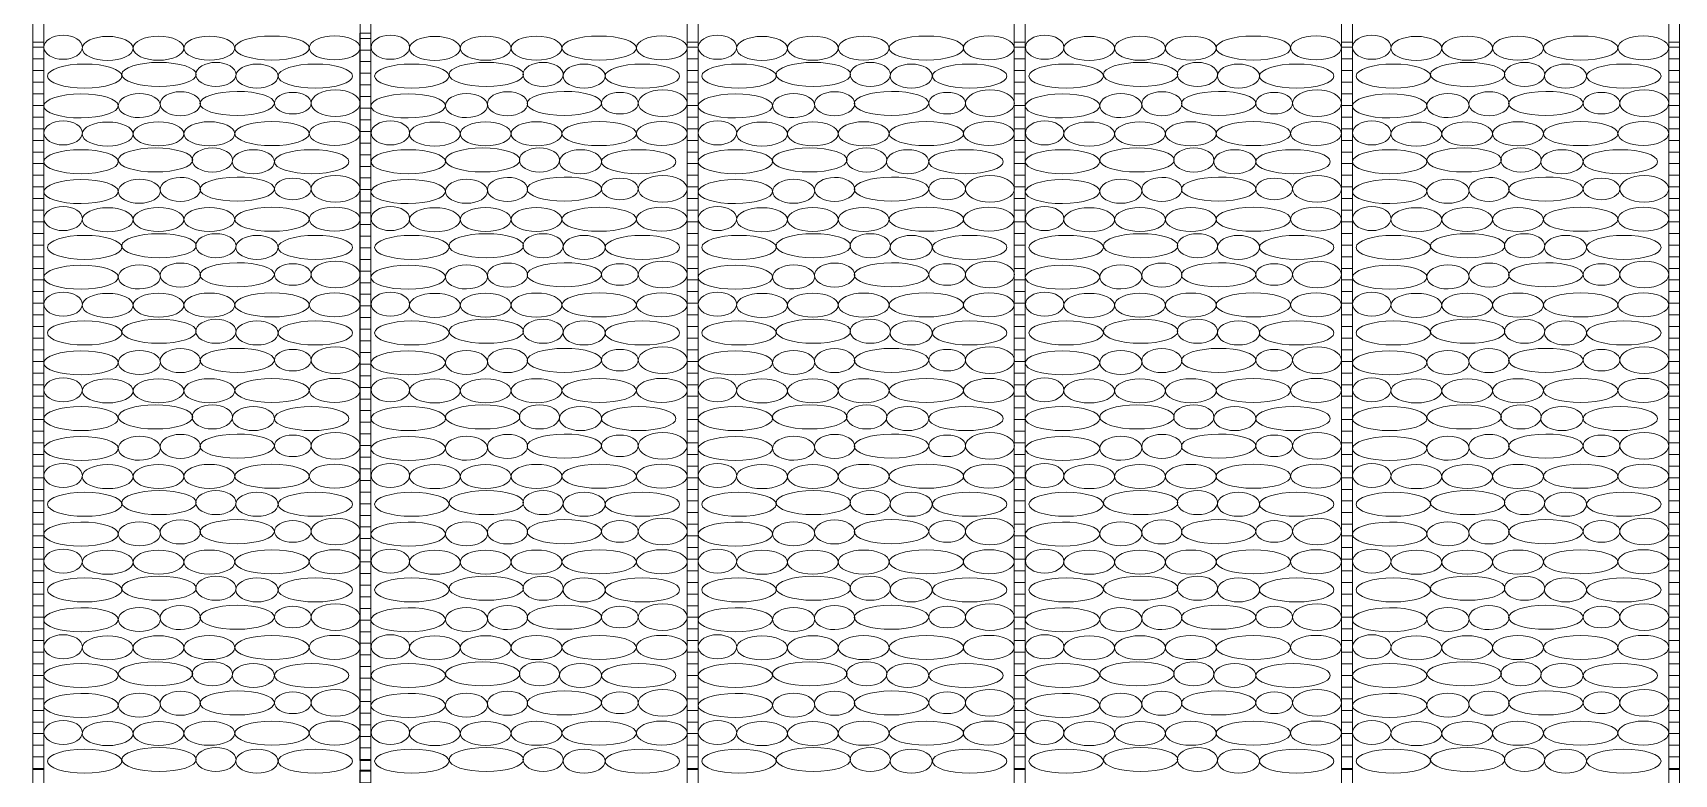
# Model space of a CAD drawing. Header units: inches. Extents: x 523 to 1492, y 69 to 539.
# Drawn here: x 626.44 to 635.4, y 276.39 to 280.43 of the extents above; entities that cross this region are included whole.
import ezdxf

# ---------------------------------------------------------------- set-up
doc = ezdxf.new("R2010")
doc.units = ezdxf.units.IN
doc.header["$MEASUREMENT"] = 0
pattern_1 = [(0, (17.8616, 0.25796), (1e-16, 0.3175), [])]

# ---------------------------------------------------------------- blocks, each defined once
blk = doc.blocks.new('Бут.полосы')
at = {"linetype": 'ByBlock', "lineweight": 15}
h = blk.add_hatch(dxfattribs=at)
h.set_pattern_fill('ANSI31', color=22, scale=0.1, angle=315, style=0)
h.set_pattern_definition(pattern_1)
h.paths.add_polyline_path([(1973.124, -4715.334), (1972.824, -4715.334), (1972.824, -4735.189), (1973.124, -4735.189)])
h = blk.add_hatch(dxfattribs=at)
h.set_pattern_fill('ANSI31', color=22, scale=0.1, angle=315, style=0)
h.set_pattern_definition([(0, (26.79356, 0.01436), (1e-16, 0.3175), [])])
h.paths.add_polyline_path([(1982.056, -4715.577), (1981.756, -4715.577), (1981.756, -4735.433), (1982.056, -4735.433)])
h = blk.add_hatch(dxfattribs=at)
h.set_pattern_fill('ANSI31', color=22, scale=0.1, angle=315, style=0)
h.set_pattern_definition([(0, (35.7254, 0.01436), (1e-16, 0.3175), [])])
h.paths.add_polyline_path([(1990.988, -4715.577), (1990.688, -4715.577), (1990.688, -4735.433), (1990.988, -4735.433)])
h = blk.add_hatch(dxfattribs=at)
h.set_pattern_fill('ANSI31', color=22, scale=0.1, angle=315, style=0)
h.set_pattern_definition([(0, (44.6572, 0.01436), (1e-16, 0.3175), [])])
h.paths.add_polyline_path([(1999.92, -4715.577), (1999.62, -4715.577), (1999.62, -4735.433), (1999.92, -4735.433)])
h = blk.add_hatch(dxfattribs=at)
h.set_pattern_fill('ANSI31', color=22, scale=0.1, angle=315, style=0)
h.set_pattern_definition([(0, (53.58904, 0.01436), (1e-16, 0.3175), [])])
h.paths.add_polyline_path([(2008.852, -4715.577), (2008.552, -4715.577), (2008.552, -4735.433), (2008.852, -4735.433)])
h = blk.add_hatch(dxfattribs=at)
h.set_pattern_fill('ANSI31', color=22, scale=0.1, angle=315, style=0)
h.set_pattern_definition([(0, (62.52087, 0.01436), (1e-16, 0.3175), [])])
h.paths.add_polyline_path([(2017.784, -4715.577), (2017.484, -4715.577), (2017.484, -4735.433), (2017.784, -4735.433)])
h = blk.add_hatch(dxfattribs=at)
h.set_pattern_fill('ANSI31', color=22, scale=0.1, angle=315, style=0)
h.set_pattern_definition(pattern_1)
h.paths.add_polyline_path([(1973.124, -4735.447), (1972.824, -4735.447), (1972.824, -4755.303), (1973.124, -4755.303)])
at = {"color": 7, "linetype": 'ByBlock', "lineweight": 15}
for points in [[(1973.124, -4775.784), (1981.756, -4775.784), (1981.756, -4691.934), (1973.124, -4691.934)], [(1982.056, -4776.027), (1990.688, -4776.027), (1990.688, -4691.934), (1982.056, -4691.934)], [(1990.988, -4776.027), (1999.62, -4776.027), (1999.62, -4691.934), (1990.988, -4691.934)], [(1999.92, -4776.027), (2008.552, -4776.027), (2008.552, -4691.934), (1999.92, -4691.934)], [(2008.852, -4776.027), (2017.484, -4776.027), (2017.484, -4691.934), (2008.852, -4691.934)], [(2017.784, -4776.027), (2026.416, -4776.027), (2026.416, -4691.934), (2017.784, -4691.934)]]:
    blk.add_lwpolyline(points, close=True, dxfattribs=at)
at = {"color": 22, "linetype": 'ByBlock', "lineweight": 15}
for points in [[(1973.124, -4715.334), (1972.824, -4715.334), (1972.824, -4735.189), (1973.124, -4735.189)], [(1982.056, -4715.577), (1981.756, -4715.577), (1981.756, -4735.433), (1982.056, -4735.433)], [(1990.988, -4715.577), (1990.688, -4715.577), (1990.688, -4735.433), (1990.988, -4735.433)], [(1999.92, -4715.577), (1999.62, -4715.577), (1999.62, -4735.433), (1999.92, -4735.433)], [(2008.852, -4715.577), (2008.552, -4715.577), (2008.552, -4735.433), (2008.852, -4735.433)], [(2017.784, -4715.577), (2017.484, -4715.577), (2017.484, -4735.433), (2017.784, -4735.433)], [(1973.124, -4735.447), (1972.824, -4735.447), (1972.824, -4755.303), (1973.124, -4755.303)]]:
    blk.add_lwpolyline(points, close=True, dxfattribs=at)
at = {"color": 253, "linetype": 'ByBlock', "lineweight": 15}
for centre, major_axis, ratio in [((1973.652, -4715.72), (-0.525, 0), 0.625314), ((1974.867, -4715.751), (0.694, 0), 0.47197), ((1976.255, -4715.747), (0.694, 0), 0.47197), ((1977.643, -4715.744), (0.694, 0), 0.47197), ((1979.353, -4715.741), (1.016, 0), 0.322367), ((1981.063, -4715.737), (0.694, 0), 0.47197), ((1982.584, -4715.72), (-0.525, 0), 0.625314), ((1983.799, -4715.751), (0.694, 0), 0.47197), ((1985.187, -4715.747), (0.694, 0), 0.47197), ((1986.575, -4715.744), (0.694, 0), 0.47197), ((1988.285, -4715.741), (1.016, 0), 0.322367), ((1989.994, -4715.737), (0.694, 0), 0.47197), ((1991.516, -4715.72), (-0.525, 0), 0.625314), ((1992.731, -4715.751), (0.694, 0), 0.47197), ((1994.119, -4715.747), (0.694, 0), 0.47197), ((1995.507, -4715.744), (0.694, 0), 0.47197), ((1997.216, -4715.741), (1.016, 0), 0.322367), ((1998.926, -4715.737), (0.694, 0), 0.47197), ((2000.448, -4715.72), (-0.525, 0), 0.625314), ((2001.663, -4715.751), (0.694, 0), 0.47197), ((2003.051, -4715.747), (0.694, 0), 0.47197), ((2004.438, -4715.744), (0.694, 0), 0.47197), ((2006.148, -4715.741), (1.016, 0), 0.322367), ((2007.858, -4715.737), (0.694, 0), 0.47197), ((2018.311, -4715.72), (-0.525, 0), 0.625314), ((2019.527, -4715.751), (0.694, 0), 0.47197), ((2020.914, -4715.747), (0.694, 0), 0.47197), ((2022.302, -4715.744), (0.694, 0), 0.47197), ((2024.012, -4715.741), (1.016, 0), 0.322367), ((2025.722, -4715.737), (0.694, 0), 0.47197), ((1974.239, -4716.506), (1.016, 0), 0.322367), ((1976.271, -4716.461), (1.016, 0), 0.322367), ((1977.823, -4716.461), (0.549, 0), 0.596748), ((1980.534, -4716.506), (1.016, 0), 0.322367), ((1983.171, -4716.506), (1.016, 0), 0.322367), ((1985.203, -4716.461), (1.016, 0), 0.322367), ((1986.755, -4716.461), (0.549, 0), 0.596748), ((1989.466, -4716.506), (1.016, 0), 0.322367), ((1992.103, -4716.506), (1.016, 0), 0.322367), ((1994.135, -4716.461), (1.016, 0), 0.322367), ((1995.687, -4716.461), (0.549, 0), 0.596748), ((1998.397, -4716.506), (1.016, 0), 0.322367), ((2001.035, -4716.506), (1.016, 0), 0.322367), ((2003.067, -4716.461), (1.016, 0), 0.322367), ((2004.619, -4716.461), (0.549, 0), 0.596748), ((2007.329, -4716.506), (1.016, 0), 0.322367), ((2018.899, -4716.506), (1.016, 0), 0.322367), ((2020.931, -4716.461), (1.016, 0), 0.322367), ((2022.482, -4716.461), (0.549, 0), 0.596748), ((2025.193, -4716.506), (1.016, 0), 0.322367), ((1975.732, -4717.312), (0.575, 0.003), 0.569135), ((1979.921, -4717.247), (-0.502, 0), 0.586261), ((1981.09, -4717.247), (-0.667, 0), 0.543772), ((1984.664, -4717.312), (0.575, 0.003), 0.569135), ((1988.853, -4717.247), (-0.502, 0), 0.586261), ((1990.022, -4717.247), (-0.667, 0), 0.543772), ((1993.595, -4717.312), (0.575, 0.003), 0.569135), ((1997.784, -4717.247), (-0.502, 0), 0.586261), ((1998.953, -4717.247), (-0.667, 0), 0.543772), ((2002.527, -4717.312), (0.575, 0.003), 0.569135), ((2006.716, -4717.247), (-0.502, 0), 0.586261), ((2007.885, -4717.247), (-0.667, 0), 0.543772), ((2020.391, -4717.312), (0.575, 0.003), 0.569135), ((2024.58, -4717.247), (-0.502, 0), 0.586261), ((2025.749, -4717.247), (-0.667, 0), 0.543772), ((1973.652, -4718.057), (-0.525, 0), 0.625314), ((1974.867, -4718.088), (0.694, 0), 0.47197), ((1976.255, -4718.084), (0.694, 0), 0.47197), ((1977.643, -4718.08), (0.694, 0), 0.47197), ((1979.353, -4718.077), (1.016, 0), 0.322367), ((1981.063, -4718.074), (0.694, 0), 0.47197), ((1982.584, -4718.057), (-0.525, 0), 0.625314), ((1983.799, -4718.088), (0.694, 0), 0.47197), ((1985.187, -4718.084), (0.694, 0), 0.47197), ((1986.575, -4718.08), (0.694, 0), 0.47197), ((1988.285, -4718.077), (1.016, 0), 0.322367), ((1989.994, -4718.074), (0.694, 0), 0.47197), ((1991.516, -4718.057), (-0.525, 0), 0.625314), ((1992.731, -4718.088), (0.694, 0), 0.47197), ((1994.119, -4718.084), (0.694, 0), 0.47197), ((1995.507, -4718.08), (0.694, 0), 0.47197), ((1997.216, -4718.077), (1.016, 0), 0.322367), ((1998.926, -4718.074), (0.694, 0), 0.47197), ((2000.448, -4718.057), (-0.525, 0), 0.625314), ((2001.663, -4718.088), (0.694, 0), 0.47197), ((2003.051, -4718.084), (0.694, 0), 0.47197), ((2004.438, -4718.08), (0.694, 0), 0.47197), ((2006.148, -4718.077), (1.016, 0), 0.322367), ((2007.858, -4718.074), (0.694, 0), 0.47197), ((2018.311, -4718.057), (-0.525, 0), 0.625314), ((2019.527, -4718.088), (0.694, 0), 0.47197), ((2020.914, -4718.084), (0.694, 0), 0.47197), ((2022.302, -4718.08), (0.694, 0), 0.47197), ((2024.012, -4718.077), (1.016, 0), 0.322367), ((2025.722, -4718.074), (0.694, 0), 0.47197), ((1974.141, -4718.843), (1.016, 0), 0.322367), ((1976.173, -4718.797), (1.016, 0), 0.322367), ((1977.724, -4718.797), (0.549, 0), 0.596748), ((1980.435, -4718.843), (1.016, 0), 0.322367), ((1983.072, -4718.843), (1.016, 0), 0.322367), ((1985.104, -4718.797), (1.016, 0), 0.322367), ((1986.656, -4718.797), (0.549, 0), 0.596748), ((1989.367, -4718.843), (1.016, 0), 0.322367), ((1992.004, -4718.843), (1.016, 0), 0.322367), ((1994.036, -4718.797), (1.016, 0), 0.322367), ((1995.588, -4718.797), (0.549, 0), 0.596748), ((1998.299, -4718.843), (1.016, 0), 0.322367), ((2000.936, -4718.843), (1.016, 0), 0.322367), ((2002.968, -4718.797), (1.016, 0), 0.322367), ((2004.52, -4718.797), (0.549, 0), 0.596748), ((2007.23, -4718.843), (1.016, 0), 0.322367), ((2018.8, -4718.843), (1.016, 0), 0.322367), ((2020.832, -4718.797), (1.016, 0), 0.322367), ((2022.384, -4718.797), (0.549, 0), 0.596748), ((2025.094, -4718.843), (1.016, 0), 0.322367), ((1975.732, -4719.651), (0.575, 0.003), 0.569135), ((1979.921, -4719.586), (-0.502, 0), 0.586261), ((1981.09, -4719.586), (-0.667, 0), 0.543772), ((1984.664, -4719.651), (0.575, 0.003), 0.569135), ((1988.853, -4719.586), (-0.502, 0), 0.586261), ((1990.022, -4719.586), (-0.667, 0), 0.543772), ((1993.595, -4719.651), (0.575, 0.003), 0.569135), ((1997.784, -4719.586), (-0.502, 0), 0.586261), ((1998.953, -4719.586), (-0.667, 0), 0.543772), ((2002.527, -4719.651), (0.575, 0.003), 0.569135), ((2006.716, -4719.586), (-0.502, 0), 0.586261), ((2007.885, -4719.586), (-0.667, 0), 0.543772), ((2020.391, -4719.651), (0.575, 0.003), 0.569135), ((2024.58, -4719.586), (-0.502, 0), 0.586261), ((2025.749, -4719.586), (-0.667, 0), 0.543772), ((1973.652, -4720.396), (-0.525, 0), 0.625314), ((1974.867, -4720.427), (0.694, 0), 0.47197), ((1976.255, -4720.423), (0.694, 0), 0.47197), ((1977.643, -4720.419), (0.694, 0), 0.47197), ((1979.353, -4720.416), (1.016, 0), 0.322367), ((1981.063, -4720.413), (0.694, 0), 0.47197), ((1982.584, -4720.396), (-0.525, 0), 0.625314), ((1983.799, -4720.427), (0.694, 0), 0.47197), ((1985.187, -4720.423), (0.694, 0), 0.47197), ((1986.575, -4720.419), (0.694, 0), 0.47197), ((1988.285, -4720.416), (1.016, 0), 0.322367), ((1989.994, -4720.413), (0.694, 0), 0.47197), ((1991.516, -4720.396), (-0.525, 0), 0.625314), ((1992.731, -4720.427), (0.694, 0), 0.47197), ((1994.119, -4720.423), (0.694, 0), 0.47197), ((1995.507, -4720.419), (0.694, 0), 0.47197), ((1997.216, -4720.416), (1.016, 0), 0.322367), ((1998.926, -4720.413), (0.694, 0), 0.47197), ((2000.448, -4720.396), (-0.525, 0), 0.625314), ((2001.663, -4720.427), (0.694, 0), 0.47197), ((2003.051, -4720.423), (0.694, 0), 0.47197), ((2004.438, -4720.419), (0.694, 0), 0.47197), ((2006.148, -4720.416), (1.016, 0), 0.322367), ((2007.858, -4720.413), (0.694, 0), 0.47197), ((2018.311, -4720.396), (-0.525, 0), 0.625314), ((2019.527, -4720.427), (0.694, 0), 0.47197), ((2020.914, -4720.423), (0.694, 0), 0.47197), ((2022.302, -4720.419), (0.694, 0), 0.47197), ((2024.012, -4720.416), (1.016, 0), 0.322367), ((2025.722, -4720.413), (0.694, 0), 0.47197), ((1974.239, -4721.182), (1.016, 0), 0.322367), ((1976.271, -4721.136), (1.016, 0), 0.322367), ((1977.823, -4721.136), (0.549, 0), 0.596748), ((1980.534, -4721.182), (1.016, 0), 0.322367), ((1983.171, -4721.182), (1.016, 0), 0.322367), ((1985.203, -4721.136), (1.016, 0), 0.322367), ((1986.755, -4721.136), (0.549, 0), 0.596748), ((1989.466, -4721.182), (1.016, 0), 0.322367), ((1992.103, -4721.182), (1.016, 0), 0.322367), ((1994.135, -4721.136), (1.016, 0), 0.322367), ((1995.687, -4721.136), (0.549, 0), 0.596748), ((1998.397, -4721.182), (1.016, 0), 0.322367), ((2001.035, -4721.182), (1.016, 0), 0.322367), ((2003.067, -4721.136), (1.016, 0), 0.322367), ((2004.619, -4721.136), (0.549, 0), 0.596748), ((2007.329, -4721.182), (1.016, 0), 0.322367), ((2018.899, -4721.182), (1.016, 0), 0.322367), ((2020.931, -4721.136), (1.016, 0), 0.322367), ((2022.482, -4721.136), (0.549, 0), 0.596748), ((2025.193, -4721.182), (1.016, 0), 0.322367), ((1981.09, -4721.923), (-0.667, 0), 0.543772), ((1990.022, -4721.923), (-0.667, 0), 0.543772), ((1998.953, -4721.923), (-0.667, 0), 0.543772), ((2007.885, -4721.923), (-0.667, 0), 0.543772), ((2025.749, -4721.923), (-0.667, 0), 0.543772), ((1975.732, -4721.988), (0.575, 0.003), 0.569135), ((1979.921, -4721.923), (-0.502, 0), 0.586261), ((1984.664, -4721.988), (0.575, 0.003), 0.569135), ((1988.853, -4721.923), (-0.502, 0), 0.586261), ((1993.595, -4721.988), (0.575, 0.003), 0.569135), ((1997.784, -4721.923), (-0.502, 0), 0.586261), ((2002.527, -4721.988), (0.575, 0.003), 0.569135), ((2006.716, -4721.923), (-0.502, 0), 0.586261), ((2020.391, -4721.988), (0.575, 0.003), 0.569135), ((2024.58, -4721.923), (-0.502, 0), 0.586261), ((1973.652, -4722.733), (-0.525, 0), 0.625314), ((1974.867, -4722.764), (0.694, 0), 0.47197), ((1976.255, -4722.76), (0.694, 0), 0.47197), ((1977.643, -4722.756), (0.694, 0), 0.47197), ((1979.353, -4722.753), (1.016, 0), 0.322367), ((1981.063, -4722.749), (0.694, 0), 0.47197), ((1982.584, -4722.733), (-0.525, 0), 0.625314), ((1983.799, -4722.764), (0.694, 0), 0.47197), ((1985.187, -4722.76), (0.694, 0), 0.47197), ((1986.575, -4722.756), (0.694, 0), 0.47197), ((1988.285, -4722.753), (1.016, 0), 0.322367), ((1989.994, -4722.749), (0.694, 0), 0.47197), ((1991.516, -4722.733), (-0.525, 0), 0.625314), ((1992.731, -4722.764), (0.694, 0), 0.47197), ((1994.119, -4722.76), (0.694, 0), 0.47197), ((1995.507, -4722.756), (0.694, 0), 0.47197), ((1997.216, -4722.753), (1.016, 0), 0.322367), ((1998.926, -4722.749), (0.694, 0), 0.47197), ((2000.448, -4722.733), (-0.525, 0), 0.625314), ((2001.663, -4722.764), (0.694, 0), 0.47197), ((2003.051, -4722.76), (0.694, 0), 0.47197), ((2004.438, -4722.756), (0.694, 0), 0.47197), ((2006.148, -4722.753), (1.016, 0), 0.322367), ((2007.858, -4722.749), (0.694, 0), 0.47197), ((2018.311, -4722.733), (-0.525, 0), 0.625314), ((2019.527, -4722.764), (0.694, 0), 0.47197), ((2020.914, -4722.76), (0.694, 0), 0.47197), ((2022.302, -4722.756), (0.694, 0), 0.47197), ((2024.012, -4722.753), (1.016, 0), 0.322367), ((2025.722, -4722.749), (0.694, 0), 0.47197), ((1974.239, -4723.518), (1.016, 0), 0.322367), ((1976.271, -4723.473), (1.016, 0), 0.322367), ((1977.823, -4723.473), (0.549, 0), 0.596748), ((1980.534, -4723.518), (1.016, 0), 0.322367), ((1983.171, -4723.518), (1.016, 0), 0.322367), ((1985.203, -4723.473), (1.016, 0), 0.322367), ((1986.755, -4723.473), (0.549, 0), 0.596748), ((1989.466, -4723.518), (1.016, 0), 0.322367), ((1992.103, -4723.518), (1.016, 0), 0.322367), ((1994.135, -4723.473), (1.016, 0), 0.322367), ((1995.687, -4723.473), (0.549, 0), 0.596748), ((1998.397, -4723.518), (1.016, 0), 0.322367), ((2001.035, -4723.518), (1.016, 0), 0.322367), ((2003.067, -4723.473), (1.016, 0), 0.322367), ((2004.619, -4723.473), (0.549, 0), 0.596748), ((2007.329, -4723.518), (1.016, 0), 0.322367), ((2018.899, -4723.518), (1.016, 0), 0.322367), ((2020.931, -4723.473), (1.016, 0), 0.322367), ((2022.482, -4723.473), (0.549, 0), 0.596748), ((2025.193, -4723.518), (1.016, 0), 0.322367), ((1975.732, -4724.324), (0.575, 0.003), 0.569135), ((1979.921, -4724.259), (-0.502, 0), 0.586261), ((1981.09, -4724.259), (-0.667, 0), 0.543772), ((1984.664, -4724.324), (0.575, 0.003), 0.569135), ((1988.853, -4724.259), (-0.502, 0), 0.586261), ((1990.022, -4724.259), (-0.667, 0), 0.543772), ((1993.595, -4724.324), (0.575, 0.003), 0.569135), ((1997.784, -4724.259), (-0.502, 0), 0.586261), ((1998.953, -4724.259), (-0.667, 0), 0.543772), ((2002.527, -4724.324), (0.575, 0.003), 0.569135), ((2006.716, -4724.259), (-0.502, 0), 0.586261), ((2007.885, -4724.259), (-0.667, 0), 0.543772), ((2020.391, -4724.324), (0.575, 0.003), 0.569135), ((2024.58, -4724.259), (-0.502, 0), 0.586261), ((2025.749, -4724.259), (-0.667, 0), 0.543772), ((1973.652, -4725.069), (-0.525, 0), 0.625314), ((1974.867, -4725.1), (0.694, 0), 0.47197), ((1976.255, -4725.097), (0.694, 0), 0.47197), ((1977.643, -4725.093), (0.694, 0), 0.47197), ((1979.353, -4725.09), (1.016, 0), 0.322367), ((1981.063, -4725.086), (0.694, 0), 0.47197), ((1982.584, -4725.069), (-0.525, 0), 0.625314), ((1983.799, -4725.1), (0.694, 0), 0.47197), ((1985.187, -4725.097), (0.694, 0), 0.47197), ((1986.575, -4725.093), (0.694, 0), 0.47197), ((1988.285, -4725.09), (1.016, 0), 0.322367), ((1989.994, -4725.086), (0.694, 0), 0.47197), ((1991.516, -4725.069), (-0.525, 0), 0.625314), ((1992.731, -4725.1), (0.694, 0), 0.47197), ((1994.119, -4725.097), (0.694, 0), 0.47197), ((1995.507, -4725.093), (0.694, 0), 0.47197), ((1997.216, -4725.09), (1.016, 0), 0.322367), ((1998.926, -4725.086), (0.694, 0), 0.47197), ((2000.448, -4725.069), (-0.525, 0), 0.625314), ((2001.663, -4725.1), (0.694, 0), 0.47197), ((2003.051, -4725.097), (0.694, 0), 0.47197), ((2004.438, -4725.093), (0.694, 0), 0.47197), ((2006.148, -4725.09), (1.016, 0), 0.322367), ((2007.858, -4725.086), (0.694, 0), 0.47197), ((2018.311, -4725.069), (-0.525, 0), 0.625314), ((2019.527, -4725.1), (0.694, 0), 0.47197), ((2020.914, -4725.097), (0.694, 0), 0.47197), ((2022.302, -4725.093), (0.694, 0), 0.47197), ((2024.012, -4725.09), (1.016, 0), 0.322367), ((2025.722, -4725.086), (0.694, 0), 0.47197), ((1974.141, -4725.855), (1.016, 0), 0.322367), ((1976.173, -4725.81), (1.016, 0), 0.322367), ((1977.724, -4725.81), (0.549, 0), 0.596748), ((1980.435, -4725.855), (1.016, 0), 0.322367), ((1983.072, -4725.855), (1.016, 0), 0.322367), ((1985.104, -4725.81), (1.016, 0), 0.322367), ((1986.656, -4725.81), (0.549, 0), 0.596748), ((1989.367, -4725.855), (1.016, 0), 0.322367), ((1992.004, -4725.855), (1.016, 0), 0.322367), ((1994.036, -4725.81), (1.016, 0), 0.322367), ((1995.588, -4725.81), (0.549, 0), 0.596748), ((1998.299, -4725.855), (1.016, 0), 0.322367), ((2000.936, -4725.855), (1.016, 0), 0.322367), ((2002.968, -4725.81), (1.016, 0), 0.322367), ((2004.52, -4725.81), (0.549, 0), 0.596748), ((2007.23, -4725.855), (1.016, 0), 0.322367), ((2018.8, -4725.855), (1.016, 0), 0.322367), ((2020.832, -4725.81), (1.016, 0), 0.322367), ((2022.384, -4725.81), (0.549, 0), 0.596748), ((2025.094, -4725.855), (1.016, 0), 0.322367), ((1975.732, -4726.664), (0.575, 0.003), 0.569135), ((1979.921, -4726.598), (-0.502, 0), 0.586261), ((1981.09, -4726.598), (-0.667, 0), 0.543772), ((1984.664, -4726.664), (0.575, 0.003), 0.569135), ((1988.853, -4726.598), (-0.502, 0), 0.586261), ((1990.022, -4726.598), (-0.667, 0), 0.543772), ((1993.595, -4726.664), (0.575, 0.003), 0.569135), ((1997.784, -4726.598), (-0.502, 0), 0.586261), ((1998.953, -4726.598), (-0.667, 0), 0.543772), ((2002.527, -4726.664), (0.575, 0.003), 0.569135), ((2006.716, -4726.598), (-0.502, 0), 0.586261), ((2007.885, -4726.598), (-0.667, 0), 0.543772), ((2020.391, -4726.664), (0.575, 0.003), 0.569135), ((2024.58, -4726.598), (-0.502, 0), 0.586261), ((2025.749, -4726.598), (-0.667, 0), 0.543772), ((1973.652, -4727.408), (-0.525, 0), 0.625314), ((1974.867, -4727.439), (0.694, 0), 0.47197), ((1976.255, -4727.436), (0.694, 0), 0.47197), ((1977.643, -4727.432), (0.694, 0), 0.47197), ((1979.353, -4727.429), (1.016, 0), 0.322367), ((1981.063, -4727.425), (0.694, 0), 0.47197), ((1982.584, -4727.408), (-0.525, 0), 0.625314), ((1983.799, -4727.439), (0.694, 0), 0.47197), ((1985.187, -4727.436), (0.694, 0), 0.47197), ((1986.575, -4727.432), (0.694, 0), 0.47197), ((1988.285, -4727.429), (1.016, 0), 0.322367), ((1989.994, -4727.425), (0.694, 0), 0.47197), ((1991.516, -4727.408), (-0.525, 0), 0.625314), ((1992.731, -4727.439), (0.694, 0), 0.47197), ((1994.119, -4727.436), (0.694, 0), 0.47197), ((1995.507, -4727.432), (0.694, 0), 0.47197), ((1997.216, -4727.429), (1.016, 0), 0.322367), ((1998.926, -4727.425), (0.694, 0), 0.47197), ((2000.448, -4727.408), (-0.525, 0), 0.625314), ((2001.663, -4727.439), (0.694, 0), 0.47197), ((2003.051, -4727.436), (0.694, 0), 0.47197), ((2004.438, -4727.432), (0.694, 0), 0.47197), ((2006.148, -4727.429), (1.016, 0), 0.322367), ((2007.858, -4727.425), (0.694, 0), 0.47197), ((2018.311, -4727.408), (-0.525, 0), 0.625314), ((2019.527, -4727.439), (0.694, 0), 0.47197), ((2020.914, -4727.436), (0.694, 0), 0.47197), ((2022.302, -4727.432), (0.694, 0), 0.47197), ((2024.012, -4727.429), (1.016, 0), 0.322367), ((2025.722, -4727.425), (0.694, 0), 0.47197), ((1974.239, -4728.194), (1.016, 0), 0.322367), ((1976.271, -4728.149), (1.016, 0), 0.322367), ((1977.823, -4728.149), (0.549, 0), 0.596748), ((1980.534, -4728.194), (1.016, 0), 0.322367), ((1983.171, -4728.194), (1.016, 0), 0.322367), ((1985.203, -4728.149), (1.016, 0), 0.322367), ((1986.755, -4728.149), (0.549, 0), 0.596748), ((1989.466, -4728.194), (1.016, 0), 0.322367), ((1992.103, -4728.194), (1.016, 0), 0.322367), ((1994.135, -4728.149), (1.016, 0), 0.322367), ((1995.687, -4728.149), (0.549, 0), 0.596748), ((1998.397, -4728.194), (1.016, 0), 0.322367), ((2001.035, -4728.194), (1.016, 0), 0.322367), ((2003.067, -4728.149), (1.016, 0), 0.322367), ((2004.619, -4728.149), (0.549, 0), 0.596748), ((2007.329, -4728.194), (1.016, 0), 0.322367), ((2018.899, -4728.194), (1.016, 0), 0.322367), ((2020.931, -4728.149), (1.016, 0), 0.322367), ((2022.482, -4728.149), (0.549, 0), 0.596748), ((2025.193, -4728.194), (1.016, 0), 0.322367), ((1975.732, -4729), (0.575, 0.003), 0.569135), ((1979.921, -4728.935), (-0.502, 0), 0.586261), ((1981.09, -4728.935), (-0.667, 0), 0.543772), ((1984.664, -4729), (0.575, 0.003), 0.569135), ((1988.853, -4728.935), (-0.502, 0), 0.586261), ((1990.022, -4728.935), (-0.667, 0), 0.543772), ((1993.595, -4729), (0.575, 0.003), 0.569135), ((1997.784, -4728.935), (-0.502, 0), 0.586261), ((1998.953, -4728.935), (-0.667, 0), 0.543772), ((2002.527, -4729), (0.575, 0.003), 0.569135), ((2006.716, -4728.935), (-0.502, 0), 0.586261), ((2007.885, -4728.935), (-0.667, 0), 0.543772), ((2020.391, -4729), (0.575, 0.003), 0.569135), ((2024.58, -4728.935), (-0.502, 0), 0.586261), ((2025.749, -4728.935), (-0.667, 0), 0.543772), ((1973.652, -4729.745), (-0.525, 0), 0.625314), ((1974.867, -4729.776), (0.694, 0), 0.47197), ((1976.255, -4729.772), (0.694, 0), 0.47197), ((1977.643, -4729.769), (0.694, 0), 0.47197), ((1979.353, -4729.765), (1.016, 0), 0.322367), ((1981.063, -4729.762), (0.694, 0), 0.47197), ((1982.584, -4729.745), (-0.525, 0), 0.625314), ((1983.799, -4729.776), (0.694, 0), 0.47197), ((1985.187, -4729.772), (0.694, 0), 0.47197), ((1986.575, -4729.769), (0.694, 0), 0.47197), ((1988.285, -4729.765), (1.016, 0), 0.322367), ((1989.994, -4729.762), (0.694, 0), 0.47197), ((1991.516, -4729.745), (-0.525, 0), 0.625314), ((1992.731, -4729.776), (0.694, 0), 0.47197), ((1994.119, -4729.772), (0.694, 0), 0.47197), ((1995.507, -4729.769), (0.694, 0), 0.47197), ((1997.216, -4729.765), (1.016, 0), 0.322367), ((1998.926, -4729.762), (0.694, 0), 0.47197), ((2000.448, -4729.745), (-0.525, 0), 0.625314), ((2001.663, -4729.776), (0.694, 0), 0.47197), ((2003.051, -4729.772), (0.694, 0), 0.47197), ((2004.438, -4729.769), (0.694, 0), 0.47197), ((2006.148, -4729.765), (1.016, 0), 0.322367), ((2007.858, -4729.762), (0.694, 0), 0.47197), ((2018.311, -4729.745), (-0.525, 0), 0.625314), ((2019.527, -4729.776), (0.694, 0), 0.47197), ((2020.914, -4729.772), (0.694, 0), 0.47197), ((2022.302, -4729.769), (0.694, 0), 0.47197), ((2024.012, -4729.765), (1.016, 0), 0.322367), ((2025.722, -4729.762), (0.694, 0), 0.47197), ((1974.239, -4730.531), (1.016, 0), 0.322367), ((1976.271, -4730.486), (1.016, 0), 0.322367), ((1977.823, -4730.486), (0.549, 0), 0.596748), ((1980.534, -4730.531), (1.016, 0), 0.322367), ((1983.171, -4730.531), (1.016, 0), 0.322367), ((1985.203, -4730.486), (1.016, 0), 0.322367), ((1986.755, -4730.486), (0.549, 0), 0.596748), ((1989.466, -4730.531), (1.016, 0), 0.322367), ((1992.103, -4730.531), (1.016, 0), 0.322367), ((1994.135, -4730.486), (1.016, 0), 0.322367), ((1995.687, -4730.486), (0.549, 0), 0.596748), ((1998.397, -4730.531), (1.016, 0), 0.322367), ((2001.035, -4730.531), (1.016, 0), 0.322367), ((2003.067, -4730.486), (1.016, 0), 0.322367), ((2004.619, -4730.486), (0.549, 0), 0.596748), ((2007.329, -4730.531), (1.016, 0), 0.322367), ((2018.899, -4730.531), (1.016, 0), 0.322367), ((2020.931, -4730.486), (1.016, 0), 0.322367), ((2022.482, -4730.486), (0.549, 0), 0.596748), ((2025.193, -4730.531), (1.016, 0), 0.322367), ((1975.732, -4731.337), (0.575, 0.003), 0.569135), ((1979.921, -4731.272), (-0.502, 0), 0.586261), ((1981.09, -4731.272), (-0.667, 0), 0.543772), ((1984.664, -4731.337), (0.575, 0.003), 0.569135), ((1988.853, -4731.272), (-0.502, 0), 0.586261), ((1990.022, -4731.272), (-0.667, 0), 0.543772), ((1993.595, -4731.337), (0.575, 0.003), 0.569135), ((1997.784, -4731.272), (-0.502, 0), 0.586261), ((1998.953, -4731.272), (-0.667, 0), 0.543772), ((2002.527, -4731.337), (0.575, 0.003), 0.569135), ((2006.716, -4731.272), (-0.502, 0), 0.586261), ((2007.885, -4731.272), (-0.667, 0), 0.543772), ((2020.391, -4731.337), (0.575, 0.003), 0.569135), ((2024.58, -4731.272), (-0.502, 0), 0.586261), ((2025.749, -4731.272), (-0.667, 0), 0.543772), ((1973.652, -4732.082), (-0.525, 0), 0.625314), ((1974.867, -4732.113), (0.694, 0), 0.47197), ((1976.255, -4732.109), (0.694, 0), 0.47197), ((1977.643, -4732.105), (0.694, 0), 0.47197), ((1979.353, -4732.102), (1.016, 0), 0.322367), ((1981.063, -4732.098), (0.694, 0), 0.47197), ((1982.584, -4732.082), (-0.525, 0), 0.625314), ((1983.799, -4732.113), (0.694, 0), 0.47197), ((1985.187, -4732.109), (0.694, 0), 0.47197), ((1986.575, -4732.105), (0.694, 0), 0.47197), ((1988.285, -4732.102), (1.016, 0), 0.322367), ((1989.994, -4732.098), (0.694, 0), 0.47197), ((1991.516, -4732.082), (-0.525, 0), 0.625314), ((1992.731, -4732.113), (0.694, 0), 0.47197), ((1994.119, -4732.109), (0.694, 0), 0.47197), ((1995.507, -4732.105), (0.694, 0), 0.47197), ((1997.216, -4732.102), (1.016, 0), 0.322367), ((1998.926, -4732.098), (0.694, 0), 0.47197), ((2000.448, -4732.082), (-0.525, 0), 0.625314), ((2001.663, -4732.113), (0.694, 0), 0.47197), ((2003.051, -4732.109), (0.694, 0), 0.47197), ((2004.438, -4732.105), (0.694, 0), 0.47197), ((2006.148, -4732.102), (1.016, 0), 0.322367), ((2007.858, -4732.098), (0.694, 0), 0.47197), ((2018.311, -4732.082), (-0.525, 0), 0.625314), ((2019.527, -4732.113), (0.694, 0), 0.47197), ((2020.914, -4732.109), (0.694, 0), 0.47197), ((2022.302, -4732.105), (0.694, 0), 0.47197), ((2024.012, -4732.102), (1.016, 0), 0.322367), ((2025.722, -4732.098), (0.694, 0), 0.47197), ((1974.141, -4732.867), (1.016, 0), 0.322367), ((1976.173, -4732.822), (1.016, 0), 0.322367), ((1977.724, -4732.822), (0.549, 0), 0.596748), ((1980.435, -4732.867), (1.016, 0), 0.322367), ((1983.072, -4732.867), (1.016, 0), 0.322367), ((1985.104, -4732.822), (1.016, 0), 0.322367), ((1986.656, -4732.822), (0.549, 0), 0.596748), ((1989.367, -4732.867), (1.016, 0), 0.322367), ((1992.004, -4732.867), (1.016, 0), 0.322367), ((1994.036, -4732.822), (1.016, 0), 0.322367), ((1995.588, -4732.822), (0.549, 0), 0.596748), ((1998.299, -4732.867), (1.016, 0), 0.322367), ((2000.936, -4732.867), (1.016, 0), 0.322367), ((2002.968, -4732.822), (1.016, 0), 0.322367), ((2004.52, -4732.822), (0.549, 0), 0.596748), ((2007.23, -4732.867), (1.016, 0), 0.322367), ((2018.8, -4732.867), (1.016, 0), 0.322367), ((2020.832, -4732.822), (1.016, 0), 0.322367), ((2022.384, -4732.822), (0.549, 0), 0.596748), ((2025.094, -4732.867), (1.016, 0), 0.322367), ((1981.09, -4733.611), (-0.667, 0), 0.543772), ((1990.022, -4733.611), (-0.667, 0), 0.543772), ((1998.953, -4733.611), (-0.667, 0), 0.543772), ((2007.885, -4733.611), (-0.667, 0), 0.543772), ((2025.749, -4733.611), (-0.667, 0), 0.543772), ((1975.732, -4733.676), (0.575, 0.003), 0.569135), ((1979.921, -4733.611), (-0.502, 0), 0.586261), ((1984.664, -4733.676), (0.575, 0.003), 0.569135), ((1988.853, -4733.611), (-0.502, 0), 0.586261), ((1993.595, -4733.676), (0.575, 0.003), 0.569135), ((1997.784, -4733.611), (-0.502, 0), 0.586261), ((2002.527, -4733.676), (0.575, 0.003), 0.569135), ((2006.716, -4733.611), (-0.502, 0), 0.586261), ((2020.391, -4733.676), (0.575, 0.003), 0.569135), ((2024.58, -4733.611), (-0.502, 0), 0.586261), ((1973.652, -4734.421), (-0.525, 0), 0.625314), ((1974.867, -4734.452), (0.694, 0), 0.47197), ((1976.255, -4734.448), (0.694, 0), 0.47197), ((1977.643, -4734.444), (0.694, 0), 0.47197), ((1979.353, -4734.441), (1.016, 0), 0.322367), ((1981.063, -4734.438), (0.694, 0), 0.47197), ((1982.584, -4734.421), (-0.525, 0), 0.625314), ((1983.799, -4734.452), (0.694, 0), 0.47197), ((1985.187, -4734.448), (0.694, 0), 0.47197), ((1986.575, -4734.444), (0.694, 0), 0.47197), ((1988.285, -4734.441), (1.016, 0), 0.322367), ((1989.994, -4734.438), (0.694, 0), 0.47197), ((1991.516, -4734.421), (-0.525, 0), 0.625314), ((1992.731, -4734.452), (0.694, 0), 0.47197), ((1994.119, -4734.448), (0.694, 0), 0.47197), ((1995.507, -4734.444), (0.694, 0), 0.47197), ((1997.216, -4734.441), (1.016, 0), 0.322367), ((1998.926, -4734.438), (0.694, 0), 0.47197), ((2000.448, -4734.421), (-0.525, 0), 0.625314), ((2001.663, -4734.452), (0.694, 0), 0.47197), ((2003.051, -4734.448), (0.694, 0), 0.47197), ((2004.438, -4734.444), (0.694, 0), 0.47197), ((2006.148, -4734.441), (1.016, 0), 0.322367), ((2007.858, -4734.438), (0.694, 0), 0.47197), ((2018.311, -4734.421), (-0.525, 0), 0.625314), ((2019.527, -4734.452), (0.694, 0), 0.47197), ((2020.914, -4734.448), (0.694, 0), 0.47197), ((2022.302, -4734.444), (0.694, 0), 0.47197), ((2024.012, -4734.441), (1.016, 0), 0.322367), ((2025.722, -4734.438), (0.694, 0), 0.47197), ((1974.239, -4735.206), (1.016, 0), 0.322367), ((1976.271, -4735.161), (1.016, 0), 0.322367), ((1977.823, -4735.161), (0.549, 0), 0.596748), ((1980.534, -4735.206), (1.016, 0), 0.322367), ((1983.171, -4735.206), (1.016, 0), 0.322367), ((1985.203, -4735.161), (1.016, 0), 0.322367), ((1986.755, -4735.161), (0.549, 0), 0.596748), ((1989.466, -4735.206), (1.016, 0), 0.322367), ((1992.103, -4735.206), (1.016, 0), 0.322367), ((1994.135, -4735.161), (1.016, 0), 0.322367), ((1995.687, -4735.161), (0.549, 0), 0.596748), ((1998.397, -4735.206), (1.016, 0), 0.322367), ((2001.035, -4735.206), (1.016, 0), 0.322367), ((2003.067, -4735.161), (1.016, 0), 0.322367), ((2004.619, -4735.161), (0.549, 0), 0.596748), ((2007.329, -4735.206), (1.016, 0), 0.322367), ((2018.899, -4735.206), (1.016, 0), 0.322367), ((2020.931, -4735.161), (1.016, 0), 0.322367), ((2022.482, -4735.161), (0.549, 0), 0.596748), ((2025.193, -4735.206), (1.016, 0), 0.322367)]:
    blk.add_ellipse(centre, major_axis=major_axis, ratio=ratio, dxfattribs=at)
at = {"color": 253, "linetype": 'ByBlock', "lineweight": 15, "extrusion": (0, 0, -1)}
for centre, major_axis, ratio in [((1978.942, -4716.506), (-0.575, 0), 0.569135), ((1987.874, -4716.506), (-0.575, 0), 0.569135), ((1996.806, -4716.506), (-0.575, 0), 0.569135), ((2005.738, -4716.506), (-0.575, 0), 0.569135), ((2023.602, -4716.506), (-0.575, 0), 0.569135), ((1974.14, -4717.32), (-1.016, -0.005), 0.322367), ((1976.851, -4717.261), (-0.549, -0.003), 0.596748), ((1978.402, -4717.253), (-1.016, -0.005), 0.322367), ((1983.072, -4717.32), (-1.016, -0.005), 0.322367), ((1985.782, -4717.261), (-0.549, -0.003), 0.596748), ((1987.334, -4717.253), (-1.016, -0.005), 0.322367), ((1992.004, -4717.32), (-1.016, -0.005), 0.322367), ((1994.714, -4717.261), (-0.549, -0.003), 0.596748), ((1996.266, -4717.253), (-1.016, -0.005), 0.322367), ((2000.936, -4717.32), (-1.016, -0.005), 0.322367), ((2003.646, -4717.261), (-0.549, -0.003), 0.596748), ((2005.198, -4717.253), (-1.016, -0.005), 0.322367), ((2018.8, -4717.32), (-1.016, -0.005), 0.322367), ((2021.51, -4717.261), (-0.549, -0.003), 0.596748), ((2023.062, -4717.253), (-1.016, -0.005), 0.322367), ((1978.844, -4718.843), (-0.575, 0), 0.569135), ((1987.775, -4718.843), (-0.575, 0), 0.569135), ((1996.707, -4718.843), (-0.575, 0), 0.569135), ((2005.639, -4718.843), (-0.575, 0), 0.569135), ((2023.503, -4718.843), (-0.575, 0), 0.569135), ((1974.14, -4719.659), (-1.016, -0.005), 0.322367), ((1976.851, -4719.6), (-0.549, -0.003), 0.596748), ((1978.402, -4719.592), (-1.016, -0.005), 0.322367), ((1983.072, -4719.659), (-1.016, -0.005), 0.322367), ((1985.782, -4719.6), (-0.549, -0.003), 0.596748), ((1987.334, -4719.592), (-1.016, -0.005), 0.322367), ((1992.004, -4719.659), (-1.016, -0.005), 0.322367), ((1994.714, -4719.6), (-0.549, -0.003), 0.596748), ((1996.266, -4719.592), (-1.016, -0.005), 0.322367), ((2000.936, -4719.659), (-1.016, -0.005), 0.322367), ((2003.646, -4719.6), (-0.549, -0.003), 0.596748), ((2005.198, -4719.592), (-1.016, -0.005), 0.322367), ((2018.8, -4719.659), (-1.016, -0.005), 0.322367), ((2021.51, -4719.6), (-0.549, -0.003), 0.596748), ((2023.062, -4719.592), (-1.016, -0.005), 0.322367), ((1978.942, -4721.182), (-0.575, 0), 0.569135), ((1987.874, -4721.182), (-0.575, 0), 0.569135), ((1996.806, -4721.182), (-0.575, 0), 0.569135), ((2005.738, -4721.182), (-0.575, 0), 0.569135), ((2023.602, -4721.182), (-0.575, 0), 0.569135), ((1978.402, -4721.929), (-1.016, -0.005), 0.322367), ((1987.334, -4721.929), (-1.016, -0.005), 0.322367), ((1996.266, -4721.929), (-1.016, -0.005), 0.322367), ((2005.198, -4721.929), (-1.016, -0.005), 0.322367), ((2023.062, -4721.929), (-1.016, -0.005), 0.322367), ((1974.14, -4721.996), (-1.016, -0.005), 0.322367), ((1976.851, -4721.937), (-0.549, -0.003), 0.596748), ((1983.072, -4721.996), (-1.016, -0.005), 0.322367), ((1985.782, -4721.937), (-0.549, -0.003), 0.596748), ((1992.004, -4721.996), (-1.016, -0.005), 0.322367), ((1994.714, -4721.937), (-0.549, -0.003), 0.596748), ((2000.936, -4721.996), (-1.016, -0.005), 0.322367), ((2003.646, -4721.937), (-0.549, -0.003), 0.596748), ((2018.8, -4721.996), (-1.016, -0.005), 0.322367), ((2021.51, -4721.937), (-0.549, -0.003), 0.596748), ((1978.942, -4723.518), (-0.575, 0), 0.569135), ((1987.874, -4723.518), (-0.575, 0), 0.569135), ((1996.806, -4723.518), (-0.575, 0), 0.569135), ((2005.738, -4723.518), (-0.575, 0), 0.569135), ((2023.602, -4723.518), (-0.575, 0), 0.569135), ((1974.14, -4724.333), (-1.016, -0.005), 0.322367), ((1976.851, -4724.273), (-0.549, -0.003), 0.596748), ((1978.402, -4724.265), (-1.016, -0.005), 0.322367), ((1983.072, -4724.333), (-1.016, -0.005), 0.322367), ((1985.782, -4724.273), (-0.549, -0.003), 0.596748), ((1987.334, -4724.265), (-1.016, -0.005), 0.322367), ((1992.004, -4724.333), (-1.016, -0.005), 0.322367), ((1994.714, -4724.273), (-0.549, -0.003), 0.596748), ((1996.266, -4724.265), (-1.016, -0.005), 0.322367), ((2000.936, -4724.333), (-1.016, -0.005), 0.322367), ((2003.646, -4724.273), (-0.549, -0.003), 0.596748), ((2005.198, -4724.265), (-1.016, -0.005), 0.322367), ((2018.8, -4724.333), (-1.016, -0.005), 0.322367), ((2021.51, -4724.273), (-0.549, -0.003), 0.596748), ((2023.062, -4724.265), (-1.016, -0.005), 0.322367), ((1978.844, -4725.855), (-0.575, 0), 0.569135), ((1987.775, -4725.855), (-0.575, 0), 0.569135), ((1996.707, -4725.855), (-0.575, 0), 0.569135), ((2005.639, -4725.855), (-0.575, 0), 0.569135), ((2023.503, -4725.855), (-0.575, 0), 0.569135), ((1974.14, -4726.672), (-1.016, -0.005), 0.322367), ((1976.851, -4726.613), (-0.549, -0.003), 0.596748), ((1978.402, -4726.605), (-1.016, -0.005), 0.322367), ((1983.072, -4726.672), (-1.016, -0.005), 0.322367), ((1985.782, -4726.613), (-0.549, -0.003), 0.596748), ((1987.334, -4726.605), (-1.016, -0.005), 0.322367), ((1992.004, -4726.672), (-1.016, -0.005), 0.322367), ((1994.714, -4726.613), (-0.549, -0.003), 0.596748), ((1996.266, -4726.605), (-1.016, -0.005), 0.322367), ((2000.936, -4726.672), (-1.016, -0.005), 0.322367), ((2003.646, -4726.613), (-0.549, -0.003), 0.596748), ((2005.198, -4726.605), (-1.016, -0.005), 0.322367), ((2018.8, -4726.672), (-1.016, -0.005), 0.322367), ((2021.51, -4726.613), (-0.549, -0.003), 0.596748), ((2023.062, -4726.605), (-1.016, -0.005), 0.322367), ((1978.942, -4728.194), (-0.575, 0), 0.569135), ((1987.874, -4728.194), (-0.575, 0), 0.569135), ((1996.806, -4728.194), (-0.575, 0), 0.569135), ((2005.738, -4728.194), (-0.575, 0), 0.569135), ((2023.602, -4728.194), (-0.575, 0), 0.569135), ((1974.14, -4729.008), (-1.016, -0.005), 0.322367), ((1976.851, -4728.949), (-0.549, -0.003), 0.596748), ((1978.402, -4728.941), (-1.016, -0.005), 0.322367), ((1983.072, -4729.008), (-1.016, -0.005), 0.322367), ((1985.782, -4728.949), (-0.549, -0.003), 0.596748), ((1987.334, -4728.941), (-1.016, -0.005), 0.322367), ((1992.004, -4729.008), (-1.016, -0.005), 0.322367), ((1994.714, -4728.949), (-0.549, -0.003), 0.596748), ((1996.266, -4728.941), (-1.016, -0.005), 0.322367), ((2000.936, -4729.008), (-1.016, -0.005), 0.322367), ((2003.646, -4728.949), (-0.549, -0.003), 0.596748), ((2005.198, -4728.941), (-1.016, -0.005), 0.322367), ((2018.8, -4729.008), (-1.016, -0.005), 0.322367), ((2021.51, -4728.949), (-0.549, -0.003), 0.596748), ((2023.062, -4728.941), (-1.016, -0.005), 0.322367), ((1978.942, -4730.531), (-0.575, 0), 0.569135), ((1987.874, -4730.531), (-0.575, 0), 0.569135), ((1996.806, -4730.531), (-0.575, 0), 0.569135), ((2005.738, -4730.531), (-0.575, 0), 0.569135), ((2023.602, -4730.531), (-0.575, 0), 0.569135), ((1976.851, -4731.286), (-0.549, -0.003), 0.596748), ((1978.402, -4731.278), (-1.016, -0.005), 0.322367), ((1985.782, -4731.286), (-0.549, -0.003), 0.596748), ((1987.334, -4731.278), (-1.016, -0.005), 0.322367), ((1994.714, -4731.286), (-0.549, -0.003), 0.596748), ((1996.266, -4731.278), (-1.016, -0.005), 0.322367), ((2003.646, -4731.286), (-0.549, -0.003), 0.596748), ((2005.198, -4731.278), (-1.016, -0.005), 0.322367), ((2021.51, -4731.286), (-0.549, -0.003), 0.596748), ((2023.062, -4731.278), (-1.016, -0.005), 0.322367), ((1974.14, -4731.345), (-1.016, -0.005), 0.322367), ((1983.072, -4731.345), (-1.016, -0.005), 0.322367), ((1992.004, -4731.345), (-1.016, -0.005), 0.322367), ((2000.936, -4731.345), (-1.016, -0.005), 0.322367), ((2018.8, -4731.345), (-1.016, -0.005), 0.322367), ((1978.844, -4732.867), (-0.575, 0), 0.569135), ((1987.775, -4732.867), (-0.575, 0), 0.569135), ((1996.707, -4732.867), (-0.575, 0), 0.569135), ((2005.639, -4732.867), (-0.575, 0), 0.569135), ((2023.503, -4732.867), (-0.575, 0), 0.569135), ((1974.14, -4733.684), (-1.016, -0.005), 0.322367), ((1976.851, -4733.625), (-0.549, -0.003), 0.596748), ((1978.402, -4733.617), (-1.016, -0.005), 0.322367), ((1983.072, -4733.684), (-1.016, -0.005), 0.322367), ((1985.782, -4733.625), (-0.549, -0.003), 0.596748), ((1987.334, -4733.617), (-1.016, -0.005), 0.322367), ((1992.004, -4733.684), (-1.016, -0.005), 0.322367), ((1994.714, -4733.625), (-0.549, -0.003), 0.596748), ((1996.266, -4733.617), (-1.016, -0.005), 0.322367), ((2000.936, -4733.684), (-1.016, -0.005), 0.322367), ((2003.646, -4733.625), (-0.549, -0.003), 0.596748), ((2005.198, -4733.617), (-1.016, -0.005), 0.322367), ((2018.8, -4733.684), (-1.016, -0.005), 0.322367), ((2021.51, -4733.625), (-0.549, -0.003), 0.596748), ((2023.062, -4733.617), (-1.016, -0.005), 0.322367), ((1978.942, -4735.206), (-0.575, 0), 0.569135), ((1987.874, -4735.206), (-0.575, 0), 0.569135), ((1996.806, -4735.206), (-0.575, 0), 0.569135), ((2005.738, -4735.206), (-0.575, 0), 0.569135), ((2023.602, -4735.206), (-0.575, 0), 0.569135)]:
    blk.add_ellipse(centre, major_axis=major_axis, ratio=ratio, dxfattribs=at)
blk = doc.blocks.new('Бутовая 8м + прорывной')
at = {"color": 7, "linetype": 'ByBlock', "lineweight": 15}
for p in [(0, -12), (53.591, -12)]:
    blk.add_blockref('Бут.полосы', p, dxfattribs=at)

msp = doc.modelspace()

# ---------------------------------------------------------------- block references
at = {"color": 7, "linetype": 'ByBlock', "lineweight": 15, "xscale": 0.2000000000000455, "yscale": 0.2000000000000455, "zscale": 0.2000000000000455}
msp.add_blockref('Бутовая 8м + прорывной', (222.9396, 1225.8997), dxfattribs=at)

doc.saveas('drawing.dxf')
